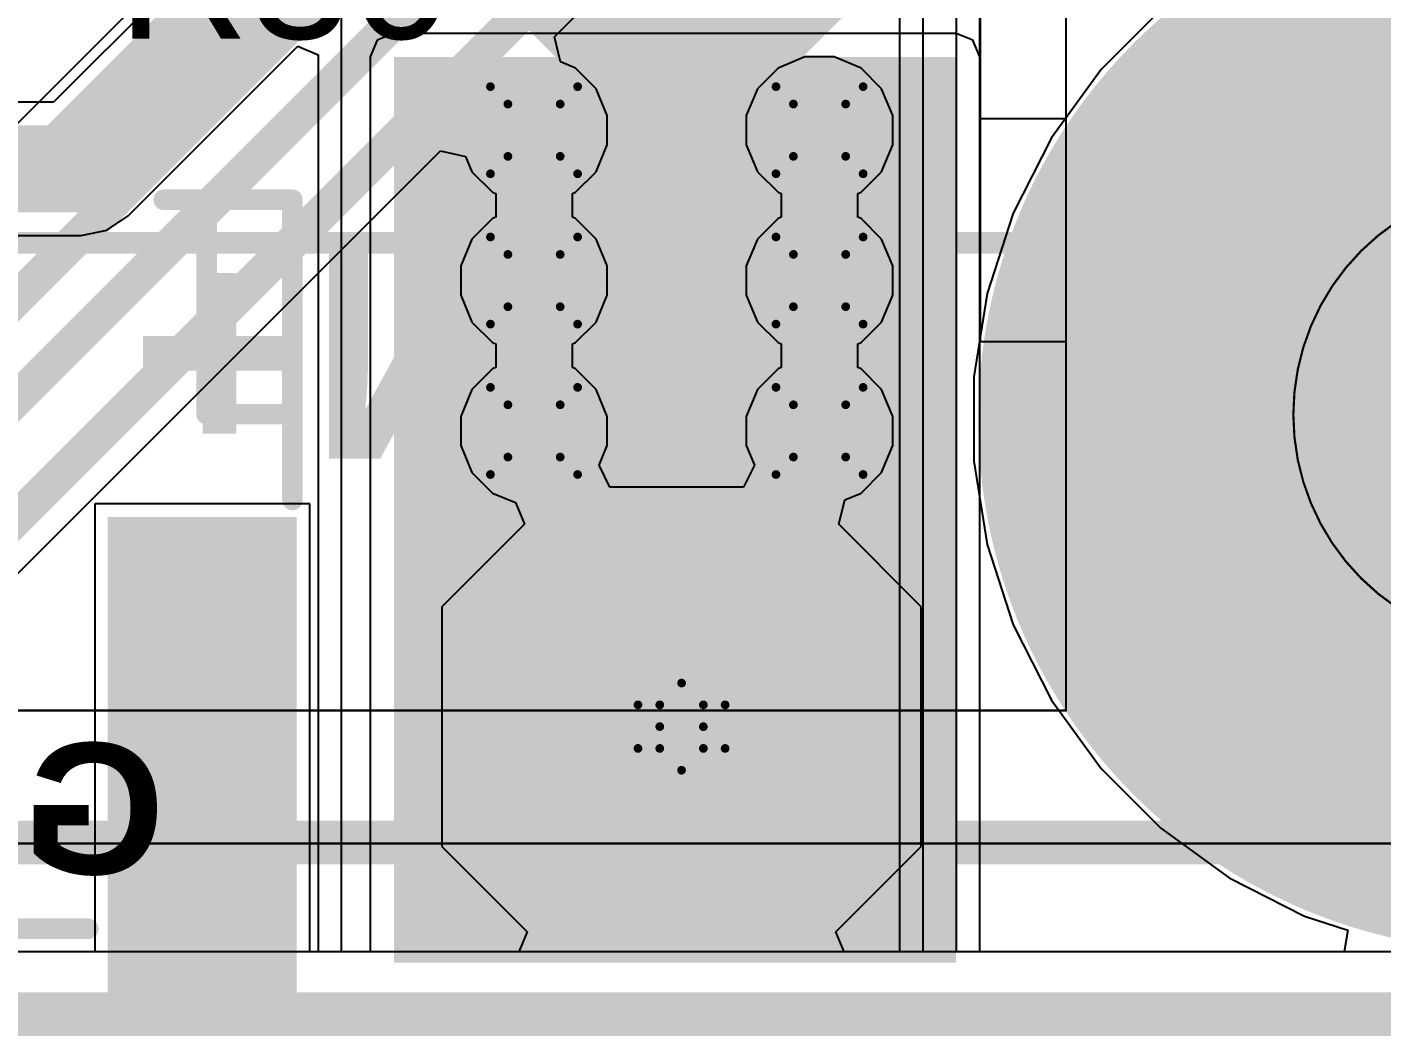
# Model space of a CAD drawing. Header units: inches. Extents: x -11 to 5433, y -4 to 5447.
# Drawn here: x 53.77 to 61.66, y -3.63 to 2.25 of the extents above; entities that cross this region are included whole.
import ezdxf

# ---------------------------------------------------------------- set-up
doc = ezdxf.new("R2010")
doc.units = ezdxf.units.IN
for name, color, linetype in [('Board_outline', 216, 'Continuous'), ('Bottom Layer', 5, 'Continuous'), ('Bottom Overlay', 54, 'Continuous'), ('Bottom Paste', 16, 'Continuous'), ('Bottom Solder', 6, 'Continuous'), ('Dimensions', 6, 'Continuous'), ('Drill Drawing', 1, 'Continuous'), ('Ground', 16, 'Continuous'), ('Mechanical 4', 56, 'Continuous'), ('Multi-Layer', 9, 'Continuous'), ('Pad Holes', 156, 'Continuous'), ('Power', 76, 'Continuous'), ('Top Layer', 1, 'Continuous'), ('Top Overlay', 2, 'Continuous'), ('Top Paste', 8, 'Continuous'), ('Top Solder', 216, 'Continuous'), ('Via Holes', 16, 'Continuous')]:
    doc.layers.add(name, color=color, linetype=linetype)
doc.styles.add('Arial', font='', dxfattribs={"height": 0.2})
doc.styles.add('Arial_Bold', font='', dxfattribs={"height": 0.2})
doc.styles.get('Arial').set_extended_font_data('Arial')
doc.styles.get('Arial_Bold').set_extended_font_data('Arial', bold=True)

# ---------------------------------------------------------------- blocks, each defined once
blk = doc.blocks.new('T__________B_31')
at = {"layer": 'Bottom Layer'}
blk.add_hatch(color=5, dxfattribs=at).paths.add_polyline_path([(0.381, 0.762), (-0.381, 0.762), (-0.762, 0.381), (-0.762, -0.381), (-0.381, -0.762), (0.381, -0.762), (0.762, -0.381), (0.762, 0.381)])
at = {"layer": 'Bottom Paste'}
blk.add_hatch(color=16, dxfattribs=at).paths.add_polyline_path([(0.381, 0.762), (-0.381, 0.762), (-0.762, 0.381), (-0.762, -0.381), (-0.381, -0.762), (0.381, -0.762), (0.762, -0.381), (0.762, 0.381)])
at = {"layer": 'Bottom Solder'}
blk.add_hatch(color=6, dxfattribs=at).paths.add_polyline_path([(0.4318, 0.8636), (-0.4318, 0.8636), (-0.8636, 0.4318), (-0.8636, -0.4318), (-0.4318, -0.8636), (0.4318, -0.8636), (0.8636, -0.4318), (0.8636, 0.4318)])
at = {"layer": 'Bottom Overlay'}
for points in [[(-0.9398, 0.4318, 0.2, 0.2, 0), (-0.4318, 0.9398, 0.2, 0.2, 0)], [(-0.4318, 0.9398, 0.2, 0.2, 0), (0.4318, 0.9398, 0.2, 0.2, 0)], [(0.4318, 0.9398, 0.2, 0.2, 0), (0.9398, 0.4318, 0.2, 0.2, 0)], [(-0.9398, -0.4318, 0.2, 0.2, 0), (-0.9398, 0.4318, 0.2, 0.2, 0)], [(0.9398, -0.4318, 0.2, 0.2, 0), (0.9398, 0.4318, 0.2, 0.2, 0)], [(-0.9398, -0.4318, 0.2, 0.2, 0), (-0.4318, -0.9398, 0.2, 0.2, 0)], [(0.4318, -0.9398, 0.2, 0.2, 0), (0.9398, -0.4318, 0.2, 0.2, 0)], [(-0.4318, -0.9398, 0.2, 0.2, 0), (0.4318, -0.9398, 0.2, 0.2, 0)]]:
    blk.add_lwpolyline(points, format="xyseb", dxfattribs=at)
for points in [[(-0.4818, 0.9398, 0.1, 0.1, 1), (-0.3818, 0.9398, 0.1, 0.1, 1)], [(-0.4818, 0.9398, 0.1, 0.1, 1), (-0.3818, 0.9398, 0.1, 0.1, 1)], [(0.3818, 0.9398, 0.1, 0.1, 1), (0.4818, 0.9398, 0.1, 0.1, 1)], [(0.3818, 0.9398, 0.1, 0.1, 1), (0.4818, 0.9398, 0.1, 0.1, 1)], [(-0.9898, 0.4318, 0.1, 0.1, 1), (-0.8898, 0.4318, 0.1, 0.1, 1)], [(-0.9898, 0.4318, 0.1, 0.1, 1), (-0.8898, 0.4318, 0.1, 0.1, 1)], [(0.8898, 0.4318, 0.1, 0.1, 1), (0.9898, 0.4318, 0.1, 0.1, 1)], [(0.8898, 0.4318, 0.1, 0.1, 1), (0.9898, 0.4318, 0.1, 0.1, 1)], [(-0.9898, -0.4318, 0.1, 0.1, 1), (-0.8898, -0.4318, 0.1, 0.1, 1)], [(-0.9898, -0.4318, 0.1, 0.1, 1), (-0.8898, -0.4318, 0.1, 0.1, 1)], [(0.8898, -0.4318, 0.1, 0.1, 1), (0.9898, -0.4318, 0.1, 0.1, 1)], [(0.8898, -0.4318, 0.1, 0.1, 1), (0.9898, -0.4318, 0.1, 0.1, 1)], [(-0.4818, -0.9398, 0.1, 0.1, 1), (-0.3818, -0.9398, 0.1, 0.1, 1)], [(-0.4818, -0.9398, 0.1, 0.1, 1), (-0.3818, -0.9398, 0.1, 0.1, 1)], [(0.3818, -0.9398, 0.1, 0.1, 1), (0.4818, -0.9398, 0.1, 0.1, 1)], [(0.3818, -0.9398, 0.1, 0.1, 1), (0.4818, -0.9398, 0.1, 0.1, 1)]]:
    blk.add_lwpolyline(points, format="xyseb", close=True, dxfattribs=at)
blk = doc.blocks.new('W_______2_54_1_0_137')
at = {"layer": 'Bottom Layer'}
blk.add_hatch(color=5, dxfattribs=at).paths.add_polyline_path([(0.635, 1.27), (-0.635, 1.27), (-1.27, 0.635), (-1.27, -0.635), (-0.635, -1.27), (0.635, -1.27), (1.27, -0.635), (1.27, 0.635)])
at = {"layer": 'Bottom Solder'}
blk.add_hatch(color=6, dxfattribs=at).paths.add_polyline_path([(0.6858, 1.3716), (-0.6858, 1.3716), (-1.3716, 0.6858), (-1.3716, -0.6858), (-0.6858, -1.3716), (0.6858, -1.3716), (1.3716, -0.6858), (1.3716, 0.6858)])
at = {"layer": 'Ground'}
blk.add_hatch(color=16, dxfattribs=at).paths.add_polyline_path([(0.635, 1.27), (-0.635, 1.27), (-1.27, 0.635), (-1.27, -0.635), (-0.635, -1.27), (0.635, -1.27), (1.27, -0.635), (1.27, 0.635)])
at = {"layer": 'Multi-Layer'}
blk.add_hatch(color=9, dxfattribs=at).paths.add_polyline_path([(0.635, 1.27), (-0.635, 1.27), (-1.27, 0.635), (-1.27, -0.635), (-0.635, -1.27), (0.635, -1.27), (1.27, -0.635), (1.27, 0.635)])
at = {"layer": 'Pad Holes'}
h = blk.add_hatch(color=7, dxfattribs=at)
edge = h.paths.add_edge_path()
edge.add_arc((0, 0), 0.508, 0, 360)
at = {"layer": 'Power'}
blk.add_hatch(color=76, dxfattribs=at).paths.add_polyline_path([(0.635, 1.27), (-0.635, 1.27), (-1.27, 0.635), (-1.27, -0.635), (-0.635, -1.27), (0.635, -1.27), (1.27, -0.635), (1.27, 0.635)])
at = {"layer": 'Top Layer'}
blk.add_hatch(color=1, dxfattribs=at).paths.add_polyline_path([(0.635, 1.27), (-0.635, 1.27), (-1.27, 0.635), (-1.27, -0.635), (-0.635, -1.27), (0.635, -1.27), (1.27, -0.635), (1.27, 0.635)])
at = {"layer": 'Top Solder'}
blk.add_hatch(color=216, dxfattribs=at).paths.add_polyline_path([(0.6858, 1.3716), (-0.6858, 1.3716), (-1.3716, 0.6858), (-1.3716, -0.6858), (-0.6858, -1.3716), (0.6858, -1.3716), (1.3716, -0.6858), (1.3716, 0.6858)])
blk = doc.blocks.new('SM06B_GHS_TB_LF__SN__151')
at = {"layer": 'Top Layer'}
blk.add_hatch(color=1, dxfattribs=at).paths.add_polyline_path([(4.4746, -0.3994), (5.4746, -0.3994), (5.4746, -3.0994), (4.4746, -3.0994)])
at = {"layer": 'Top Paste'}
blk.add_hatch(color=8, dxfattribs=at).paths.add_polyline_path([(4.4746, -0.3994), (5.4746, -0.3994), (5.4746, -3.0994), (4.4746, -3.0994)])
at = {"layer": 'Top Solder'}
blk.add_hatch(color=216, dxfattribs=at).paths.add_polyline_path([(4.4238, -0.3486), (5.5254, -0.3486), (5.5254, -3.1502), (4.4238, -3.1502)])
at = {"layer": 'Top Overlay'}
for points in [[(4.75, 1.5, 0.12, 0.12, 0), (5.5, 1.5, 0.12, 0.12, 0)], [(5, 0.25, 0.12, 0.12, 0), (5, 1.5, 0.12, 0.12, 0)], [(5.5, -0.25, 0.12, 0.12, 0), (5.5, 1.5, 0.12, 0.12, 0)], [(5, 0.25, 0.12, 0.12, 0), (5.5, 0.25, 0.12, 0.12, 0)], [(-0.45, -2.75, 0.12, 0.12, 0), (4.31, -2.75, 0.12, 0.12, 0)]]:
    blk.add_lwpolyline(points, format="xyseb", dxfattribs=at)
for points in [[(4.72, 1.5, 0.06, 0.06, 1), (4.7799, 1.5, 0.06, 0.06, 1)], [(4.97, 1.5, 0.06, 0.06, 1), (5.03, 1.5, 0.06, 0.06, 1)], [(5.47, 1.5, 0.06, 0.06, 1), (5.53, 1.5, 0.06, 0.06, 1)], [(5.47, 1.5, 0.06, 0.06, 1), (5.53, 1.5, 0.06, 0.06, 1)], [(4.97, 0.25, 0.06, 0.06, 1), (5.03, 0.25, 0.06, 0.06, 1)], [(4.97, 0.25, 0.06, 0.06, 1), (5.03, 0.25, 0.06, 0.06, 1)], [(5.47, 0.25, 0.06, 0.06, 1), (5.53, 0.25, 0.06, 0.06, 1)], [(5.47, -0.25, 0.06, 0.06, 1), (5.53, -0.25, 0.06, 0.06, 1)], [(4.28, -2.75, 0.06, 0.06, 1), (4.34, -2.75, 0.06, 0.06, 1)]]:
    blk.add_lwpolyline(points, format="xyseb", close=True, dxfattribs=at)
blk = doc.blocks.new('S______156')
at = {"layer": 'Bottom Layer'}
h = blk.add_hatch(color=5, dxfattribs=at)
edge = h.paths.add_edge_path()
edge.add_arc((0, 0), 3, 0, 360)
at = {"layer": 'Bottom Solder'}
h = blk.add_hatch(color=6, dxfattribs=at)
edge = h.paths.add_edge_path()
edge.add_arc((0, 0), 3.1016, 0, 360)
at = {"layer": 'Ground'}
h = blk.add_hatch(color=16, dxfattribs=at)
edge = h.paths.add_edge_path()
edge.add_arc((0, 0), 3, 0, 360)
at = {"layer": 'Multi-Layer'}
h = blk.add_hatch(color=9, dxfattribs=at)
edge = h.paths.add_edge_path()
edge.add_arc((0, 0), 3, 0, 360)
at = {"layer": 'Pad Holes'}
h = blk.add_hatch(color=7, dxfattribs=at)
edge = h.paths.add_edge_path()
edge.add_arc((0, 0), 1.85, 0, 360)
at = {"layer": 'Power'}
h = blk.add_hatch(color=76, dxfattribs=at)
edge = h.paths.add_edge_path()
edge.add_arc((0, 0), 3, 0, 360)
at = {"layer": 'Top Layer'}
h = blk.add_hatch(color=1, dxfattribs=at)
edge = h.paths.add_edge_path()
edge.add_arc((0, 0), 3, 0, 360)
at = {"layer": 'Top Solder'}
h = blk.add_hatch(color=216, dxfattribs=at)
edge = h.paths.add_edge_path()
edge.add_arc((0, 0), 3.1016, 0, 360)

msp = doc.modelspace()

# ---------------------------------------------------------------- hatches: boundary and pattern name
at = {"layer": 'Bottom Layer'}
h = msp.add_hatch(color=5, dxfattribs=at)
edge = h.paths.add_edge_path()
edge.add_arc((56.722, 1.6532), 0.3, 0, 360)
h = msp.add_hatch(color=5, dxfattribs=at)
edge = h.paths.add_edge_path()
edge.add_arc((58.386, 1.6532), 0.3, 0, 360)
h = msp.add_hatch(color=5, dxfattribs=at)
edge = h.paths.add_edge_path()
edge.add_arc((56.722, 0.7766), 0.3, 0, 360)
h = msp.add_hatch(color=5, dxfattribs=at)
edge = h.paths.add_edge_path()
edge.add_arc((58.386, 0.7766), 0.3, 0, 360)
h = msp.add_hatch(color=5, dxfattribs=at)
edge = h.paths.add_edge_path()
edge.add_arc((56.722, -0.1), 0.3, 0, 360)
h = msp.add_hatch(color=5, dxfattribs=at)
edge = h.paths.add_edge_path()
edge.add_arc((58.386, -0.1), 0.3, 0, 360)
at = {"layer": 'Ground'}
h = msp.add_hatch(color=16, dxfattribs=at)
edge = h.paths.add_edge_path()
edge.add_arc((56.722, 1.6532), 0.3, 0, 360)
h = msp.add_hatch(color=16, dxfattribs=at)
edge = h.paths.add_edge_path()
edge.add_arc((58.386, 1.6532), 0.3, 0, 360)
h = msp.add_hatch(color=16, dxfattribs=at)
edge = h.paths.add_edge_path()
edge.add_arc((56.722, 0.7766), 0.3, 0, 360)
h = msp.add_hatch(color=16, dxfattribs=at)
edge = h.paths.add_edge_path()
edge.add_arc((58.386, 0.7766), 0.3, 0, 360)
h = msp.add_hatch(color=16, dxfattribs=at)
edge = h.paths.add_edge_path()
edge.add_arc((56.722, -0.1), 0.3, 0, 360)
h = msp.add_hatch(color=16, dxfattribs=at)
edge = h.paths.add_edge_path()
edge.add_arc((58.386, -0.1), 0.3, 0, 360)
at = {"layer": 'Power'}
h = msp.add_hatch(color=76, dxfattribs=at)
edge = h.paths.add_edge_path()
edge.add_arc((56.722, 1.6532), 0.3, 0, 360)
h = msp.add_hatch(color=76, dxfattribs=at)
edge = h.paths.add_edge_path()
edge.add_arc((58.386, 1.6532), 0.3, 0, 360)
h = msp.add_hatch(color=76, dxfattribs=at)
edge = h.paths.add_edge_path()
edge.add_arc((56.722, 0.7766), 0.3, 0, 360)
h = msp.add_hatch(color=76, dxfattribs=at)
edge = h.paths.add_edge_path()
edge.add_arc((58.386, 0.7766), 0.3, 0, 360)
h = msp.add_hatch(color=76, dxfattribs=at)
edge = h.paths.add_edge_path()
edge.add_arc((56.722, -0.1), 0.3, 0, 360)
h = msp.add_hatch(color=76, dxfattribs=at)
edge = h.paths.add_edge_path()
edge.add_arc((58.386, -0.1), 0.3, 0, 360)
at = {"layer": 'Top Layer'}
msp.add_hatch(color=1, dxfattribs=at).paths.add_polyline_path([(55.9054, -3.2004), (59.182, -3.2004), (59.182, 2.0802), (55.9054, 2.0802)])
h = msp.add_hatch(color=1, dxfattribs=at)
edge = h.paths.add_edge_path()
edge.add_arc((56.722, 1.6532), 0.3, 0, 360)
h = msp.add_hatch(color=1, dxfattribs=at)
edge = h.paths.add_edge_path()
edge.add_arc((58.386, 1.6532), 0.3, 0, 360)
h = msp.add_hatch(color=1, dxfattribs=at)
edge = h.paths.add_edge_path()
edge.add_arc((56.722, 0.7766), 0.3, 0, 360)
h = msp.add_hatch(color=1, dxfattribs=at)
edge = h.paths.add_edge_path()
edge.add_arc((58.386, 0.7766), 0.3, 0, 360)
h = msp.add_hatch(color=1, dxfattribs=at)
edge = h.paths.add_edge_path()
edge.add_arc((56.722, -0.1), 0.3, 0, 360)
h = msp.add_hatch(color=1, dxfattribs=at)
edge = h.paths.add_edge_path()
edge.add_arc((58.386, -0.1), 0.3, 0, 360)
at = {"layer": 'Via Holes'}
h = msp.add_hatch(color=7, dxfattribs=at)
edge = h.paths.add_edge_path()
edge.add_arc((56.722, 1.6532), 0.15, 0, 360)
h = msp.add_hatch(color=7, dxfattribs=at)
edge = h.paths.add_edge_path()
edge.add_arc((58.386, 1.6532), 0.15, 0, 360)
h = msp.add_hatch(color=7, dxfattribs=at)
edge = h.paths.add_edge_path()
edge.add_arc((56.722, 0.7766), 0.15, 0, 360)
h = msp.add_hatch(color=7, dxfattribs=at)
edge = h.paths.add_edge_path()
edge.add_arc((58.386, 0.7766), 0.15, 0, 360)
h = msp.add_hatch(color=7, dxfattribs=at)
edge = h.paths.add_edge_path()
edge.add_arc((56.722, -0.1), 0.15, 0, 360)
h = msp.add_hatch(color=7, dxfattribs=at)
edge = h.paths.add_edge_path()
edge.add_arc((58.386, -0.1), 0.15, 0, 360)

# ---------------------------------------------------------------- linework, layer by layer
at = {"layer": 'Board_outline'}
for points in [[(64.2634, -0.0306, 0.127, 0.127, 1), (60.5614, -0.0306, 0.127, 0.127, 1)], [(60.5297, -0.0306, 0.0635, 0.0635, 1), (60.5932, -0.0306, 0.0635, 0.0635, 1)]]:
    msp.add_lwpolyline(points, format="xyseb", close=True, dxfattribs=at)
msp.add_lwpolyline([(-9.9266, -3.5, 0.254, 0.254, 0), (66.0734, -3.5, 0.254, 0.254, 0)], format="xyseb", dxfattribs=at)
at = {"layer": 'Bottom Layer'}
for p, q in [((55.6006, -3.1374), (55.6006, 5.7706)), ((59.182, 2.9694), (59.182, -3.1374)), ((59.3195, -3.1374), (59.3195, 2.8319)), ((54.8108, 2.706), (53.9217, 1.8169)), ((54.3573, 1.1537), (55.3458, 2.1422)), ((55.3458, 2.1422), (55.4631, 2.0936)), ((55.4631, 2.0936), (55.4631, -3.1374)), ((53.9217, 1.8169), (52.629, 1.8169)), ((54.2313, 1.0695), (54.3573, 1.1537)), ((52.629, 1.0399), (54.0826, 1.0399)), ((54.0826, 1.0399), (54.2313, 1.0695)), ((55.4631, -3.1374), (51.713, -3.1374)), ((59.182, -3.1374), (55.6006, -3.1374)), ((66.1007, -3.1374), (59.3195, -3.1374))]:
    msp.add_line(p, q, dxfattribs=at)
for points in [[(54.0826, 1.4284, 0.508, 0.508, 0), (55.1993, 2.5451, 0.508, 0.508, 0)], [(52.451, 1.4284, 0.508, 0.508, 0), (54.0826, 1.4284, 0.508, 0.508, 0)]]:
    msp.add_lwpolyline(points, format="xyseb", dxfattribs=at)
msp.add_lwpolyline([(53.9556, 1.4284, 0.254, 0.254, 1), (54.2096, 1.4284, 0.254, 0.254, 1)], format="xyseb", close=True, dxfattribs=at)
msp.add_lwpolyline([(53.9556, 1.4284, 0.254, 0.254, 1), (54.2096, 1.4284, 0.254, 0.254, 1)], format="xyseb", close=True, dxfattribs=at)
at = {"layer": 'Dimensions'}
msp.add_lwpolyline([(32.5832, 0.9965, 0.127, 0.127, 0), (61.5832, 0.9965, 0.127, 0.127, 0)], format="xyseb", dxfattribs=at)
msp.add_lwpolyline([(61.5515, 0.9965, 0.0635, 0.0635, 1), (61.615, 0.9965, 0.0635, 0.0635, 1)], format="xyseb", close=True, dxfattribs=at)
at = {"layer": 'Drill Drawing'}
for points in [[(56.468, 1.9072, 0.0508, 0.0508, 0), (56.976, 1.9072, 0.0508, 0.0508, 0)], [(56.468, 1.3992, 0.0508, 0.0508, 0), (56.468, 1.9072, 0.0508, 0.0508, 0)], [(56.976, 1.3992, 0.0508, 0.0508, 0), (56.976, 1.9072, 0.0508, 0.0508, 0)], [(58.132, 1.9072, 0.0508, 0.0508, 0), (58.64, 1.9072, 0.0508, 0.0508, 0)], [(58.132, 1.3992, 0.0508, 0.0508, 0), (58.132, 1.9072, 0.0508, 0.0508, 0)], [(58.64, 1.3992, 0.0508, 0.0508, 0), (58.64, 1.9072, 0.0508, 0.0508, 0)], [(56.5696, 1.8056, 0.0508, 0.0508, 0), (56.8744, 1.8056, 0.0508, 0.0508, 0)], [(56.5696, 1.5008, 0.0508, 0.0508, 0), (56.5696, 1.8056, 0.0508, 0.0508, 0)], [(56.8744, 1.5008, 0.0508, 0.0508, 0), (56.8744, 1.8056, 0.0508, 0.0508, 0)], [(58.2336, 1.8056, 0.0508, 0.0508, 0), (58.5384, 1.8056, 0.0508, 0.0508, 0)], [(58.2336, 1.5008, 0.0508, 0.0508, 0), (58.2336, 1.8056, 0.0508, 0.0508, 0)], [(58.5384, 1.5008, 0.0508, 0.0508, 0), (58.5384, 1.8056, 0.0508, 0.0508, 0)], [(56.5696, 1.5008, 0.0508, 0.0508, 0), (56.8744, 1.5008, 0.0508, 0.0508, 0)], [(58.2336, 1.5008, 0.0508, 0.0508, 0), (58.5384, 1.5008, 0.0508, 0.0508, 0)], [(56.468, 1.3992, 0.0508, 0.0508, 0), (56.976, 1.3992, 0.0508, 0.0508, 0)], [(58.132, 1.3992, 0.0508, 0.0508, 0), (58.64, 1.3992, 0.0508, 0.0508, 0)], [(56.468, 1.0306, 0.0508, 0.0508, 0), (56.976, 1.0306, 0.0508, 0.0508, 0)], [(56.468, 0.5226, 0.0508, 0.0508, 0), (56.468, 1.0306, 0.0508, 0.0508, 0)], [(56.976, 0.5226, 0.0508, 0.0508, 0), (56.976, 1.0306, 0.0508, 0.0508, 0)], [(58.132, 1.0306, 0.0508, 0.0508, 0), (58.64, 1.0306, 0.0508, 0.0508, 0)], [(58.132, 0.5226, 0.0508, 0.0508, 0), (58.132, 1.0306, 0.0508, 0.0508, 0)], [(58.64, 0.5226, 0.0508, 0.0508, 0), (58.64, 1.0306, 0.0508, 0.0508, 0)], [(56.5696, 0.929, 0.0508, 0.0508, 0), (56.8744, 0.929, 0.0508, 0.0508, 0)], [(56.5696, 0.6242, 0.0508, 0.0508, 0), (56.5696, 0.929, 0.0508, 0.0508, 0)], [(56.8744, 0.6242, 0.0508, 0.0508, 0), (56.8744, 0.929, 0.0508, 0.0508, 0)], [(58.2336, 0.929, 0.0508, 0.0508, 0), (58.5384, 0.929, 0.0508, 0.0508, 0)], [(58.2336, 0.6242, 0.0508, 0.0508, 0), (58.2336, 0.929, 0.0508, 0.0508, 0)], [(58.5384, 0.6242, 0.0508, 0.0508, 0), (58.5384, 0.929, 0.0508, 0.0508, 0)], [(56.5696, 0.6242, 0.0508, 0.0508, 0), (56.8744, 0.6242, 0.0508, 0.0508, 0)], [(58.2336, 0.6242, 0.0508, 0.0508, 0), (58.5384, 0.6242, 0.0508, 0.0508, 0)], [(56.468, 0.5226, 0.0508, 0.0508, 0), (56.976, 0.5226, 0.0508, 0.0508, 0)], [(58.132, 0.5226, 0.0508, 0.0508, 0), (58.64, 0.5226, 0.0508, 0.0508, 0)], [(56.468, 0.154, 0.0508, 0.0508, 0), (56.976, 0.154, 0.0508, 0.0508, 0)], [(56.468, -0.354, 0.0508, 0.0508, 0), (56.468, 0.154, 0.0508, 0.0508, 0)], [(56.976, -0.354, 0.0508, 0.0508, 0), (56.976, 0.154, 0.0508, 0.0508, 0)], [(58.132, 0.154, 0.0508, 0.0508, 0), (58.64, 0.154, 0.0508, 0.0508, 0)], [(58.132, -0.354, 0.0508, 0.0508, 0), (58.132, 0.154, 0.0508, 0.0508, 0)], [(58.64, -0.354, 0.0508, 0.0508, 0), (58.64, 0.154, 0.0508, 0.0508, 0)], [(56.5696, 0.0524, 0.0508, 0.0508, 0), (56.8744, 0.0524, 0.0508, 0.0508, 0)], [(56.5696, -0.2524, 0.0508, 0.0508, 0), (56.5696, 0.0524, 0.0508, 0.0508, 0)], [(56.8744, -0.2524, 0.0508, 0.0508, 0), (56.8744, 0.0524, 0.0508, 0.0508, 0)], [(58.2336, 0.0524, 0.0508, 0.0508, 0), (58.5384, 0.0524, 0.0508, 0.0508, 0)], [(58.2336, -0.2524, 0.0508, 0.0508, 0), (58.2336, 0.0524, 0.0508, 0.0508, 0)], [(58.5384, -0.2524, 0.0508, 0.0508, 0), (58.5384, 0.0524, 0.0508, 0.0508, 0)], [(56.5696, -0.2524, 0.0508, 0.0508, 0), (56.8744, -0.2524, 0.0508, 0.0508, 0)], [(58.2336, -0.2524, 0.0508, 0.0508, 0), (58.5384, -0.2524, 0.0508, 0.0508, 0)], [(56.468, -0.354, 0.0508, 0.0508, 0), (56.976, -0.354, 0.0508, 0.0508, 0)], [(58.132, -0.354, 0.0508, 0.0508, 0), (58.64, -0.354, 0.0508, 0.0508, 0)], [(57.4548, -1.697, 0.0508, 0.0508, 0), (57.5818, -1.57, 0.0508, 0.0508, 0)], [(57.5818, -1.57, 0.0508, 0.0508, 0), (57.7088, -1.697, 0.0508, 0.0508, 0)], [(57.3278, -1.697, 0.0508, 0.0508, 0), (57.4548, -1.824, 0.0508, 0.0508, 0)], [(57.3278, -1.697, 0.0508, 0.0508, 0), (57.4548, -1.697, 0.0508, 0.0508, 0)], [(57.7088, -1.697, 0.0508, 0.0508, 0), (57.8358, -1.697, 0.0508, 0.0508, 0)], [(57.7088, -1.824, 0.0508, 0.0508, 0), (57.8358, -1.697, 0.0508, 0.0508, 0)], [(57.3278, -1.951, 0.0508, 0.0508, 0), (57.4548, -1.824, 0.0508, 0.0508, 0)], [(57.7088, -1.824, 0.0508, 0.0508, 0), (57.8358, -1.951, 0.0508, 0.0508, 0)], [(57.3278, -1.951, 0.0508, 0.0508, 0), (57.4548, -1.951, 0.0508, 0.0508, 0)], [(57.4548, -1.951, 0.0508, 0.0508, 0), (57.5818, -2.078, 0.0508, 0.0508, 0)], [(57.5818, -2.078, 0.0508, 0.0508, 0), (57.7088, -1.951, 0.0508, 0.0508, 0)], [(57.7088, -1.951, 0.0508, 0.0508, 0), (57.8358, -1.951, 0.0508, 0.0508, 0)]]:
    msp.add_lwpolyline(points, format="xyseb", dxfattribs=at)
for points in [[(56.4553, 1.9072, 0.0254, 0.0254, 1), (56.4807, 1.9072, 0.0254, 0.0254, 1)], [(56.4553, 1.9072, 0.0254, 0.0254, 1), (56.4807, 1.9072, 0.0254, 0.0254, 1)], [(56.9633, 1.9072, 0.0254, 0.0254, 1), (56.9887, 1.9072, 0.0254, 0.0254, 1)], [(56.9633, 1.9072, 0.0254, 0.0254, 1), (56.9887, 1.9072, 0.0254, 0.0254, 1)], [(58.1193, 1.9072, 0.0254, 0.0254, 1), (58.1447, 1.9072, 0.0254, 0.0254, 1)], [(58.1193, 1.9072, 0.0254, 0.0254, 1), (58.1447, 1.9072, 0.0254, 0.0254, 1)], [(58.6273, 1.9072, 0.0254, 0.0254, 1), (58.6527, 1.9072, 0.0254, 0.0254, 1)], [(58.6273, 1.9072, 0.0254, 0.0254, 1), (58.6527, 1.9072, 0.0254, 0.0254, 1)], [(56.5569, 1.8056, 0.0254, 0.0254, 1), (56.5823, 1.8056, 0.0254, 0.0254, 1)], [(56.5569, 1.8056, 0.0254, 0.0254, 1), (56.5823, 1.8056, 0.0254, 0.0254, 1)], [(56.8617, 1.8056, 0.0254, 0.0254, 1), (56.8871, 1.8056, 0.0254, 0.0254, 1)], [(56.8617, 1.8056, 0.0254, 0.0254, 1), (56.8871, 1.8056, 0.0254, 0.0254, 1)], [(58.2209, 1.8056, 0.0254, 0.0254, 1), (58.2463, 1.8056, 0.0254, 0.0254, 1)], [(58.2209, 1.8056, 0.0254, 0.0254, 1), (58.2463, 1.8056, 0.0254, 0.0254, 1)], [(58.5257, 1.8056, 0.0254, 0.0254, 1), (58.5511, 1.8056, 0.0254, 0.0254, 1)], [(58.5257, 1.8056, 0.0254, 0.0254, 1), (58.5511, 1.8056, 0.0254, 0.0254, 1)], [(56.5569, 1.5008, 0.0254, 0.0254, 1), (56.5823, 1.5008, 0.0254, 0.0254, 1)], [(56.5569, 1.5008, 0.0254, 0.0254, 1), (56.5823, 1.5008, 0.0254, 0.0254, 1)], [(56.8617, 1.5008, 0.0254, 0.0254, 1), (56.8871, 1.5008, 0.0254, 0.0254, 1)], [(56.8617, 1.5008, 0.0254, 0.0254, 1), (56.8871, 1.5008, 0.0254, 0.0254, 1)], [(58.2209, 1.5008, 0.0254, 0.0254, 1), (58.2463, 1.5008, 0.0254, 0.0254, 1)], [(58.2209, 1.5008, 0.0254, 0.0254, 1), (58.2463, 1.5008, 0.0254, 0.0254, 1)], [(58.5257, 1.5008, 0.0254, 0.0254, 1), (58.5511, 1.5008, 0.0254, 0.0254, 1)], [(58.5257, 1.5008, 0.0254, 0.0254, 1), (58.5511, 1.5008, 0.0254, 0.0254, 1)], [(56.4553, 1.3992, 0.0254, 0.0254, 1), (56.4807, 1.3992, 0.0254, 0.0254, 1)], [(56.4553, 1.3992, 0.0254, 0.0254, 1), (56.4807, 1.3992, 0.0254, 0.0254, 1)], [(56.9633, 1.3992, 0.0254, 0.0254, 1), (56.9887, 1.3992, 0.0254, 0.0254, 1)], [(56.9633, 1.3992, 0.0254, 0.0254, 1), (56.9887, 1.3992, 0.0254, 0.0254, 1)], [(58.1193, 1.3992, 0.0254, 0.0254, 1), (58.1447, 1.3992, 0.0254, 0.0254, 1)], [(58.1193, 1.3992, 0.0254, 0.0254, 1), (58.1447, 1.3992, 0.0254, 0.0254, 1)], [(58.6273, 1.3992, 0.0254, 0.0254, 1), (58.6527, 1.3992, 0.0254, 0.0254, 1)], [(58.6273, 1.3992, 0.0254, 0.0254, 1), (58.6527, 1.3992, 0.0254, 0.0254, 1)], [(56.4553, 1.0306, 0.0254, 0.0254, 1), (56.4807, 1.0306, 0.0254, 0.0254, 1)], [(56.4553, 1.0306, 0.0254, 0.0254, 1), (56.4807, 1.0306, 0.0254, 0.0254, 1)], [(56.9633, 1.0306, 0.0254, 0.0254, 1), (56.9887, 1.0306, 0.0254, 0.0254, 1)], [(56.9633, 1.0306, 0.0254, 0.0254, 1), (56.9887, 1.0306, 0.0254, 0.0254, 1)], [(58.1193, 1.0306, 0.0254, 0.0254, 1), (58.1447, 1.0306, 0.0254, 0.0254, 1)], [(58.1193, 1.0306, 0.0254, 0.0254, 1), (58.1447, 1.0306, 0.0254, 0.0254, 1)], [(58.6273, 1.0306, 0.0254, 0.0254, 1), (58.6527, 1.0306, 0.0254, 0.0254, 1)], [(58.6273, 1.0306, 0.0254, 0.0254, 1), (58.6527, 1.0306, 0.0254, 0.0254, 1)], [(56.5569, 0.929, 0.0254, 0.0254, 1), (56.5823, 0.929, 0.0254, 0.0254, 1)], [(56.5569, 0.929, 0.0254, 0.0254, 1), (56.5823, 0.929, 0.0254, 0.0254, 1)], [(56.8617, 0.929, 0.0254, 0.0254, 1), (56.8871, 0.929, 0.0254, 0.0254, 1)], [(56.8617, 0.929, 0.0254, 0.0254, 1), (56.8871, 0.929, 0.0254, 0.0254, 1)], [(58.2209, 0.929, 0.0254, 0.0254, 1), (58.2463, 0.929, 0.0254, 0.0254, 1)], [(58.2209, 0.929, 0.0254, 0.0254, 1), (58.2463, 0.929, 0.0254, 0.0254, 1)], [(58.5257, 0.929, 0.0254, 0.0254, 1), (58.5511, 0.929, 0.0254, 0.0254, 1)], [(58.5257, 0.929, 0.0254, 0.0254, 1), (58.5511, 0.929, 0.0254, 0.0254, 1)], [(56.5569, 0.6242, 0.0254, 0.0254, 1), (56.5823, 0.6242, 0.0254, 0.0254, 1)], [(56.5569, 0.6242, 0.0254, 0.0254, 1), (56.5823, 0.6242, 0.0254, 0.0254, 1)], [(56.8617, 0.6242, 0.0254, 0.0254, 1), (56.8871, 0.6242, 0.0254, 0.0254, 1)], [(56.8617, 0.6242, 0.0254, 0.0254, 1), (56.8871, 0.6242, 0.0254, 0.0254, 1)], [(58.2209, 0.6242, 0.0254, 0.0254, 1), (58.2463, 0.6242, 0.0254, 0.0254, 1)], [(58.2209, 0.6242, 0.0254, 0.0254, 1), (58.2463, 0.6242, 0.0254, 0.0254, 1)], [(58.5257, 0.6242, 0.0254, 0.0254, 1), (58.5511, 0.6242, 0.0254, 0.0254, 1)], [(58.5257, 0.6242, 0.0254, 0.0254, 1), (58.5511, 0.6242, 0.0254, 0.0254, 1)], [(56.4553, 0.5226, 0.0254, 0.0254, 1), (56.4807, 0.5226, 0.0254, 0.0254, 1)], [(56.4553, 0.5226, 0.0254, 0.0254, 1), (56.4807, 0.5226, 0.0254, 0.0254, 1)], [(56.9633, 0.5226, 0.0254, 0.0254, 1), (56.9887, 0.5226, 0.0254, 0.0254, 1)], [(56.9633, 0.5226, 0.0254, 0.0254, 1), (56.9887, 0.5226, 0.0254, 0.0254, 1)], [(58.1193, 0.5226, 0.0254, 0.0254, 1), (58.1447, 0.5226, 0.0254, 0.0254, 1)], [(58.1193, 0.5226, 0.0254, 0.0254, 1), (58.1447, 0.5226, 0.0254, 0.0254, 1)], [(58.6273, 0.5226, 0.0254, 0.0254, 1), (58.6527, 0.5226, 0.0254, 0.0254, 1)], [(58.6273, 0.5226, 0.0254, 0.0254, 1), (58.6527, 0.5226, 0.0254, 0.0254, 1)], [(56.4553, 0.154, 0.0254, 0.0254, 1), (56.4807, 0.154, 0.0254, 0.0254, 1)], [(56.4553, 0.154, 0.0254, 0.0254, 1), (56.4807, 0.154, 0.0254, 0.0254, 1)], [(56.9633, 0.154, 0.0254, 0.0254, 1), (56.9887, 0.154, 0.0254, 0.0254, 1)], [(56.9633, 0.154, 0.0254, 0.0254, 1), (56.9887, 0.154, 0.0254, 0.0254, 1)], [(58.1193, 0.154, 0.0254, 0.0254, 1), (58.1447, 0.154, 0.0254, 0.0254, 1)], [(58.1193, 0.154, 0.0254, 0.0254, 1), (58.1447, 0.154, 0.0254, 0.0254, 1)], [(58.6273, 0.154, 0.0254, 0.0254, 1), (58.6527, 0.154, 0.0254, 0.0254, 1)], [(58.6273, 0.154, 0.0254, 0.0254, 1), (58.6527, 0.154, 0.0254, 0.0254, 1)], [(56.5569, 0.0524, 0.0254, 0.0254, 1), (56.5823, 0.0524, 0.0254, 0.0254, 1)], [(56.5569, 0.0524, 0.0254, 0.0254, 1), (56.5823, 0.0524, 0.0254, 0.0254, 1)], [(56.8617, 0.0524, 0.0254, 0.0254, 1), (56.8871, 0.0524, 0.0254, 0.0254, 1)], [(56.8617, 0.0524, 0.0254, 0.0254, 1), (56.8871, 0.0524, 0.0254, 0.0254, 1)], [(58.2209, 0.0524, 0.0254, 0.0254, 1), (58.2463, 0.0524, 0.0254, 0.0254, 1)], [(58.2209, 0.0524, 0.0254, 0.0254, 1), (58.2463, 0.0524, 0.0254, 0.0254, 1)], [(58.5257, 0.0524, 0.0254, 0.0254, 1), (58.5511, 0.0524, 0.0254, 0.0254, 1)], [(58.5257, 0.0524, 0.0254, 0.0254, 1), (58.5511, 0.0524, 0.0254, 0.0254, 1)], [(56.5569, -0.2524, 0.0254, 0.0254, 1), (56.5823, -0.2524, 0.0254, 0.0254, 1)], [(56.5569, -0.2524, 0.0254, 0.0254, 1), (56.5823, -0.2524, 0.0254, 0.0254, 1)], [(56.8617, -0.2524, 0.0254, 0.0254, 1), (56.8871, -0.2524, 0.0254, 0.0254, 1)], [(56.8617, -0.2524, 0.0254, 0.0254, 1), (56.8871, -0.2524, 0.0254, 0.0254, 1)], [(58.2209, -0.2524, 0.0254, 0.0254, 1), (58.2463, -0.2524, 0.0254, 0.0254, 1)], [(58.2209, -0.2524, 0.0254, 0.0254, 1), (58.2463, -0.2524, 0.0254, 0.0254, 1)], [(58.5257, -0.2524, 0.0254, 0.0254, 1), (58.5511, -0.2524, 0.0254, 0.0254, 1)], [(58.5257, -0.2524, 0.0254, 0.0254, 1), (58.5511, -0.2524, 0.0254, 0.0254, 1)], [(56.4553, -0.354, 0.0254, 0.0254, 1), (56.4807, -0.354, 0.0254, 0.0254, 1)], [(56.4553, -0.354, 0.0254, 0.0254, 1), (56.4807, -0.354, 0.0254, 0.0254, 1)], [(56.9633, -0.354, 0.0254, 0.0254, 1), (56.9887, -0.354, 0.0254, 0.0254, 1)], [(56.9633, -0.354, 0.0254, 0.0254, 1), (56.9887, -0.354, 0.0254, 0.0254, 1)], [(58.1193, -0.354, 0.0254, 0.0254, 1), (58.1447, -0.354, 0.0254, 0.0254, 1)], [(58.1193, -0.354, 0.0254, 0.0254, 1), (58.1447, -0.354, 0.0254, 0.0254, 1)], [(58.6273, -0.354, 0.0254, 0.0254, 1), (58.6527, -0.354, 0.0254, 0.0254, 1)], [(58.6273, -0.354, 0.0254, 0.0254, 1), (58.6527, -0.354, 0.0254, 0.0254, 1)], [(57.5691, -1.57, 0.0254, 0.0254, 1), (57.5945, -1.57, 0.0254, 0.0254, 1)], [(57.5691, -1.57, 0.0254, 0.0254, 1), (57.5945, -1.57, 0.0254, 0.0254, 1)], [(57.3151, -1.697, 0.0254, 0.0254, 1), (57.3405, -1.697, 0.0254, 0.0254, 1)], [(57.3151, -1.697, 0.0254, 0.0254, 1), (57.3405, -1.697, 0.0254, 0.0254, 1)], [(57.4421, -1.697, 0.0254, 0.0254, 1), (57.4675, -1.697, 0.0254, 0.0254, 1)], [(57.4421, -1.697, 0.0254, 0.0254, 1), (57.4675, -1.697, 0.0254, 0.0254, 1)], [(57.6961, -1.697, 0.0254, 0.0254, 1), (57.7215, -1.697, 0.0254, 0.0254, 1)], [(57.6961, -1.697, 0.0254, 0.0254, 1), (57.7215, -1.697, 0.0254, 0.0254, 1)], [(57.8231, -1.697, 0.0254, 0.0254, 1), (57.8485, -1.697, 0.0254, 0.0254, 1)], [(57.8231, -1.697, 0.0254, 0.0254, 1), (57.8485, -1.697, 0.0254, 0.0254, 1)], [(57.4421, -1.824, 0.0254, 0.0254, 1), (57.4675, -1.824, 0.0254, 0.0254, 1)], [(57.4421, -1.824, 0.0254, 0.0254, 1), (57.4675, -1.824, 0.0254, 0.0254, 1)], [(57.6961, -1.824, 0.0254, 0.0254, 1), (57.7215, -1.824, 0.0254, 0.0254, 1)], [(57.6961, -1.824, 0.0254, 0.0254, 1), (57.7215, -1.824, 0.0254, 0.0254, 1)], [(57.3151, -1.951, 0.0254, 0.0254, 1), (57.3405, -1.951, 0.0254, 0.0254, 1)], [(57.3151, -1.951, 0.0254, 0.0254, 1), (57.3405, -1.951, 0.0254, 0.0254, 1)], [(57.4421, -1.951, 0.0254, 0.0254, 1), (57.4675, -1.951, 0.0254, 0.0254, 1)], [(57.4421, -1.951, 0.0254, 0.0254, 1), (57.4675, -1.951, 0.0254, 0.0254, 1)], [(57.6961, -1.951, 0.0254, 0.0254, 1), (57.7215, -1.951, 0.0254, 0.0254, 1)], [(57.6961, -1.951, 0.0254, 0.0254, 1), (57.7215, -1.951, 0.0254, 0.0254, 1)], [(57.8231, -1.951, 0.0254, 0.0254, 1), (57.8485, -1.951, 0.0254, 0.0254, 1)], [(57.8231, -1.951, 0.0254, 0.0254, 1), (57.8485, -1.951, 0.0254, 0.0254, 1)], [(57.5691, -2.078, 0.0254, 0.0254, 1), (57.5945, -2.078, 0.0254, 0.0254, 1)], [(57.5691, -2.078, 0.0254, 0.0254, 1), (57.5945, -2.078, 0.0254, 0.0254, 1)]]:
    msp.add_lwpolyline(points, format="xyseb", close=True, dxfattribs=at)
at = {"layer": 'Ground'}
for p, q in [((57.7991, 5.7804), (52.6836, 0.6649)), ((56.8422, 2.1976), (60.0072, 5.3626)), ((56.8759, 2.0517), (56.8422, 2.1976)), ((58.301, 2.0802), (58.1441, 2.0152)), ((58.4709, 2.0802), (58.301, 2.0802)), ((58.6279, 2.0152), (58.4709, 2.0802)), ((56.9638, 2.0152), (56.8759, 2.0517)), ((57.084, 1.8951), (56.9638, 2.0152)), ((58.1441, 2.0152), (58.024, 1.8951)), ((58.748, 1.8951), (58.6279, 2.0152)), ((57.149, 1.7382), (57.084, 1.8951)), ((58.024, 1.8951), (57.959, 1.7382)), ((58.813, 1.7382), (58.748, 1.8951)), ((57.149, 1.5683), (57.149, 1.7382)), ((57.959, 1.7382), (57.959, 1.5683)), ((58.813, 1.5683), (58.813, 1.7382)), ((53.1503, -1.4943), (56.1776, 1.533)), ((56.1776, 1.533), (56.3235, 1.4993)), ((57.084, 1.4114), (57.149, 1.5683)), ((57.959, 1.5683), (58.024, 1.4114)), ((58.748, 1.4114), (58.813, 1.5683)), ((56.3235, 1.4993), (56.36, 1.4114)), ((56.36, 1.4114), (56.4801, 1.2912)), ((56.9638, 1.2912), (57.084, 1.4114)), ((58.024, 1.4114), (58.1441, 1.2912)), ((58.6279, 1.2912), (58.748, 1.4114)), ((56.4801, 1.2912), (56.4984, 1.2837)), ((56.4984, 1.2837), (56.4984, 1.1462)), ((56.9455, 1.2837), (56.9638, 1.2912)), ((56.9455, 1.1462), (56.9455, 1.2837)), ((58.1441, 1.2912), (58.1624, 1.2837)), ((58.1624, 1.2837), (58.1624, 1.1462)), ((58.6095, 1.2837), (58.6279, 1.2912)), ((58.6095, 1.1462), (58.6095, 1.2837)), ((56.4801, 1.1386), (56.36, 1.0185)), ((56.4984, 1.1462), (56.4801, 1.1386)), ((56.9638, 1.1386), (56.9455, 1.1462)), ((57.084, 1.0185), (56.9638, 1.1386)), ((58.1441, 1.1386), (58.024, 1.0185)), ((58.1624, 1.1462), (58.1441, 1.1386)), ((58.6279, 1.1386), (58.6095, 1.1462)), ((58.748, 1.0185), (58.6279, 1.1386)), ((56.36, 1.0185), (56.295, 0.8616)), ((57.149, 0.8616), (57.084, 1.0185)), ((58.024, 1.0185), (57.959, 0.8616)), ((58.813, 0.8616), (58.748, 1.0185)), ((56.295, 0.8616), (56.295, 0.6917)), ((57.149, 0.6917), (57.149, 0.8616)), ((57.959, 0.8616), (57.959, 0.6917)), ((58.813, 0.6917), (58.813, 0.8616)), ((56.295, 0.6917), (56.36, 0.5347)), ((57.084, 0.5347), (57.149, 0.6917)), ((57.959, 0.6917), (58.024, 0.5347)), ((58.748, 0.5347), (58.813, 0.6917)), ((56.36, 0.5347), (56.4801, 0.4146)), ((56.9638, 0.4146), (57.084, 0.5347)), ((58.024, 0.5347), (58.1441, 0.4146)), ((58.6279, 0.4146), (58.748, 0.5347)), ((56.4801, 0.4146), (56.4984, 0.407)), ((56.4984, 0.407), (56.4984, 0.2696)), ((56.9455, 0.407), (56.9638, 0.4146)), ((56.9455, 0.2696), (56.9455, 0.407)), ((58.1441, 0.4146), (58.1624, 0.407)), ((58.1624, 0.407), (58.1624, 0.2696)), ((58.6095, 0.407), (58.6279, 0.4146)), ((58.6095, 0.2696), (58.6095, 0.407)), ((56.4801, 0.262), (56.36, 0.1419)), ((56.4984, 0.2696), (56.4801, 0.262)), ((56.9638, 0.262), (56.9455, 0.2696)), ((57.084, 0.1419), (56.9638, 0.262)), ((58.1441, 0.262), (58.024, 0.1419)), ((58.1624, 0.2696), (58.1441, 0.262)), ((58.6279, 0.262), (58.6095, 0.2696)), ((58.748, 0.1419), (58.6279, 0.262)), ((56.36, 0.1419), (56.295, -0.0151)), ((57.149, -0.0151), (57.084, 0.1419)), ((58.024, 0.1419), (57.959, -0.0151)), ((58.813, -0.0151), (58.748, 0.1419)), ((56.295, -0.0151), (56.295, -0.1849)), ((57.149, -0.1849), (57.149, -0.0151)), ((57.959, -0.0151), (57.959, -0.1849)), ((58.813, -0.1849), (58.813, -0.0151)), ((56.295, -0.1849), (56.36, -0.3419)), ((57.1013, -0.3), (57.149, -0.1849)), ((57.959, -0.1849), (58.0067, -0.3)), ((58.748, -0.3419), (58.813, -0.1849)), ((57.1647, -0.427), (57.1013, -0.3)), ((58.0067, -0.3), (57.9432, -0.427)), ((56.36, -0.3419), (56.4801, -0.462)), ((58.6279, -0.462), (58.748, -0.3419)), ((56.4801, -0.462), (56.6135, -0.5172)), ((57.9432, -0.427), (57.1647, -0.427)), ((58.5338, -0.5009), (58.6279, -0.462)), ((56.6135, -0.5172), (56.666, -0.6443)), ((58.4976, -0.6443), (58.5338, -0.5009)), ((56.666, -0.6443), (56.1848, -1.1255)), ((58.9788, -1.1255), (58.4976, -0.6443)), ((56.1848, -1.1255), (56.1848, -2.5225)), ((58.9788, -2.5225), (58.9788, -1.1255)), ((56.1848, -2.5225), (56.6824, -3.0201)), ((58.4812, -3.0201), (58.9788, -2.5225)), ((56.6824, -3.0201), (56.6338, -3.1374)), ((58.5298, -3.1374), (58.4812, -3.0201)), ((56.6338, -3.1374), (32.9202, -3.1374)), ((66.1007, -3.1374), (58.5298, -3.1374))]:
    msp.add_line(p, q, dxfattribs=at)
for points in [[(52.7754, -0.2598, 0.2032, 0.2032, 0), (59.182, 6.1468, 0.2032, 0.2032, 0)], [(52.8177, -0.8017, 0.2032, 0.2032, 0), (59.5122, 5.8928, 0.2032, 0.2032, 0)], [(52.7802, 0.4318, 0.2032, 0.2032, 0), (58.0898, 5.7414, 0.2032, 0.2032, 0)], [(52.9855, -1.3295, 0.2032, 0.2032, 0), (59.8424, 5.5274, 0.2032, 0.2032, 0)]]:
    msp.add_lwpolyline(points, format="xyseb", dxfattribs=at)
at = {"layer": 'Mechanical 4'}
for points in [[(59.3222, 0.4201, 0.0127, 0.0127, 0), (59.3222, 2.3201, 0.0127, 0.0127, 0)], [(59.8222, -1.7299, 0.0127, 0.0127, 0), (59.8222, 2.3201, 0.0127, 0.0127, 0)], [(59.3222, 1.7201, 0.0127, 0.0127, 0), (59.8222, 1.7201, 0.0127, 0.0127, 0)], [(59.3222, 0.4201, 0.0127, 0.0127, 0), (59.8222, 0.4201, 0.0127, 0.0127, 0)], [(46.5722, -1.7299, 0.0127, 0.0127, 0), (59.8222, -1.7299, 0.0127, 0.0127, 0)], [(-2.5, -2.5, 0.254, 0.254, 0), (67.5, -2.5, 0.254, 0.254, 0)], [(-2.5028, -2.505, 0.0127, 0.0127, 0), (67.4972, -2.505, 0.0127, 0.0127, 0)]]:
    msp.add_lwpolyline(points, format="xyseb", dxfattribs=at)
for points in [[(59.3191, 1.7201, 0.00635, 0.00635, 1), (59.3254, 1.7201, 0.00635, 0.00635, 1)], [(59.8191, 1.7201, 0.00635, 0.00635, 1), (59.8254, 1.7201, 0.00635, 0.00635, 1)], [(63.85, 0, 0.254, 0.254, 1), (61.15, 0, 0.254, 0.254, 1)], [(63.8472, -0.005, 0.0127, 0.0127, 1), (61.1472, -0.005, 0.0127, 0.0127, 1)], [(59.3191, 0.4201, 0.00635, 0.00635, 1), (59.3254, 0.4201, 0.00635, 0.00635, 1)], [(59.3191, 0.4201, 0.00635, 0.00635, 1), (59.3254, 0.4201, 0.00635, 0.00635, 1)], [(59.8191, 0.4201, 0.00635, 0.00635, 1), (59.8254, 0.4201, 0.00635, 0.00635, 1)], [(61.0865, 0, 0.127, 0.127, 1), (61.2135, 0, 0.127, 0.127, 1)], [(61.144, -0.005, 0.00635, 0.00635, 1), (61.1504, -0.005, 0.00635, 0.00635, 1)], [(59.8191, -1.7299, 0.00635, 0.00635, 1), (59.8254, -1.7299, 0.00635, 0.00635, 1)], [(59.8191, -1.7299, 0.00635, 0.00635, 1), (59.8254, -1.7299, 0.00635, 0.00635, 1)]]:
    msp.add_lwpolyline(points, format="xyseb", close=True, dxfattribs=at)
at = {"layer": 'Power'}
for p, q in [((58.8518, 2.7432), (58.8518, -3.1374)), ((58.9893, -3.1374), (58.9893, 2.7432)), ((60.3753, 2.3545), (60.0273, 2.0065)), ((60.0273, 2.0065), (59.738, 1.6083)), ((59.738, 1.6083), (59.5145, 1.1697)), ((59.5145, 1.1697), (59.3624, 0.7016)), ((59.3624, 0.7016), (59.2854, 0.2155)), ((59.2854, 0.2155), (59.2854, -0.2767)), ((59.2854, -0.2767), (59.3624, -0.7629)), ((59.3624, -0.7629), (59.5145, -1.231)), ((59.5145, -1.231), (59.738, -1.6696)), ((59.738, -1.6696), (60.0273, -2.0678)), ((60.0273, -2.0678), (60.3753, -2.4158)), ((60.3753, -2.4158), (60.7735, -2.7051)), ((60.7735, -2.7051), (61.212, -2.9286)), ((61.212, -2.9286), (61.4641, -3.0104)), ((61.4641, -3.0104), (61.444, -3.1374)), ((58.8518, -3.1374), (32.9202, -3.1374)), ((61.444, -3.1374), (58.9893, -3.1374))]:
    msp.add_line(p, q, dxfattribs=at)
at = {"layer": 'Top Layer'}
for p, q in [((55.9054, 2.2177), (55.8082, 2.1774)), ((59.182, 2.2177), (55.9054, 2.2177)), ((59.2792, 2.1774), (59.182, 2.2177)), ((55.8082, 2.1774), (55.7679, 2.0802)), ((59.3195, 2.0802), (59.2792, 2.1774)), ((55.7679, 2.0802), (55.7679, -3.1374)), ((59.3195, -3.1374), (59.3195, 2.0802)), ((55.4156, -0.5248), (54.1616, -0.5248)), ((54.1616, -0.5248), (54.1616, -3.1374)), ((55.4156, -3.1374), (55.4156, -0.5248)), ((54.1616, -3.1374), (45.4664, -3.1374)), ((55.7679, -3.1374), (55.4156, -3.1374)), ((66.1007, -3.1374), (59.3195, -3.1374))]:
    msp.add_line(p, q, dxfattribs=at)

# ---------------------------------------------------------------- block references
for name, p in [('T__________B_31', (57.5672, 2.8722)), ('SM06B_GHS_TB_LF__SN__151', (49.814, -0.2524))]:
    msp.add_blockref(name, p)
for name, p, rotation in [('S______156', (62.4124, -0.0306), 180), ('W_______2_54_1_0_137', (57.5818, -1.824), 90)]:
    msp.add_blockref(name, p, dxfattribs=dict(rotation=rotation))

# ---------------------------------------------------------------- texts
at = {"layer": 'Bottom Overlay', "style": 'Arial_Bold', "text_generation_flag": 2}
for s, height, p in [('FAN+', 1.27, (59.0529, -0.2611)), ('GPIO2', 0.762, (54.5682, -2.6833))]:
    msp.add_text(s, height=height, rotation=360, dxfattribs=at).set_placement(p)
at = {"layer": 'Top Overlay', "style": 'Arial_Bold'}
msp.add_text('FAN+', height=1.27, rotation=90, dxfattribs=at).set_placement((58.1837, -0.2806))
at = {"layer": 'Top Overlay', "style": 'Arial'}
msp.add_text('R30', height=0.762, dxfattribs=at).set_placement((54.2927, 2.1866))

doc.saveas('drawing.dxf')
